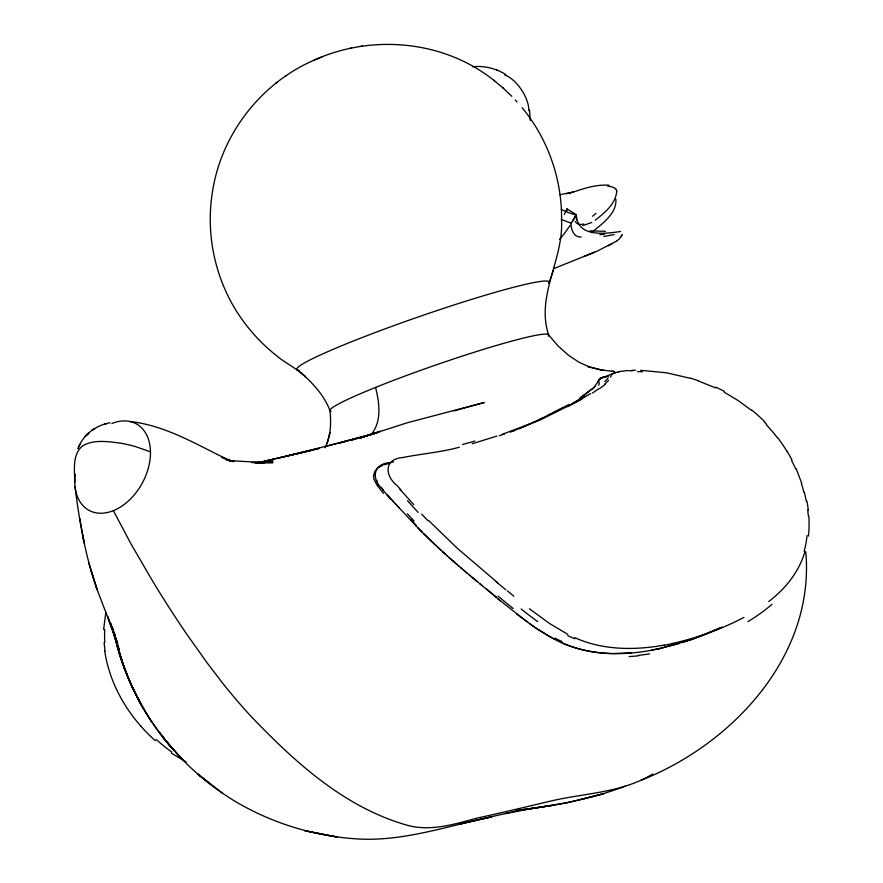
<?xml version="1.0" encoding="UTF-8"?>
<svg xmlns="http://www.w3.org/2000/svg" width="883" height="883" viewBox="0 0 883 883"><rect width="100%" height="100%" fill="white"/><g stroke="black" fill="none" stroke-linecap="round" stroke-linejoin="round"><path stroke-width="1.32" d="M530.253 120.419L529.513 110.077M620.561 231.489C604.866 233.829 577.184 237.571 576.29 214.69L567.041 208.885L567.041 210.629M581.246 236.909C573.983 237.902 571.014 229.414 571.003 223.565L576.29 214.69L576.511 219.911M103.62 629.59L105.85 612.184M324.966 447.758C330.993 436.323 331.235 422.847 329.955 410.253M622.294 234.293L619.678 238.664L616.367 241.258M327.24 443.045L329.966 432.56L329.778 433.255M589.469 367.008L603.685 370.54L587.923 366.633L590.65 367.505L578.906 362.218L568.188 355.021L558.045 345.959L548.575 334.823C535.793 295.827 563.453 259.79 561.555 220.805C562.316 180.022 548.177 139.183 522.151 107.748M621.919 235.529L621.345 236.655M548.884 283.09L553.255 270.882M604.822 377.019L605.727 376.82L603.244 377.438A50.298 8.698 4.6 0 0 600.252 378.608L593.817 387.648L580.595 397.56M598.453 380.385L597.868 382.317M610.65 377.196L611.511 374.789L613.1 373.454M567.041 208.885L564.347 214.414M79.823 444.469L78.013 448.619C82.836 434.822 95.938 425.242 110.066 422.758M576.29 214.69L572.559 221.434M570.142 225.353L565.319 232.262A109.911 101.446 81 0 1 559.502 239.304M371.18 434.568C382.008 421.312 379.447 402.791 375.551 387.427M608.63 380.363L604.778 384.16M595.032 386.412L591.974 389.315M376.798 468.652L378.52 467.206M494.668 80.993C443.575 39.625 369.591 33.598 310.915 61.578C260.055 84.856 222.218 133.94 212.913 189.139C205.54 230.22 213.664 273.752 235.386 309.392C246.081 326.82 259.801 342.328 275.772 355.098C285.187 363.068 296.589 368.244 305.529 376.809L297.118 369.767M459.303 447.239C440.772 452.306 421.566 453.785 402.791 457.526C384.469 458.763 384.403 474.8 396.279 484.966M768.762 601.511C783.177 590.495 795.495 576.257 802.283 559.281A124.889 96.755 44.8 0 0 804.932 551.754M275.915 83.168L277.052 82.34M285.452 76.159L286.379 75.485M595.274 220.187C604.513 212.946 615.484 204.05 616.72 191.6M586.5 393.586L579.579 398.2M599.303 388.432L592.383 393.045M94.525 428.63L91.744 430.496L93.234 429.491M591.5 232.626C601.544 224.282 616.93 213.752 615.893 199.304M652.68 774.016C621.842 792.978 584.546 793 550.252 801.168C525.617 807.029 500.992 812.912 476.257 818.309C453.145 824.556 429.259 832.073 405.22 824.667C343.344 806.499 294.006 761.367 250.375 715.66A456.081 255.662 68.1 0 1 222.759 683.321L206.887 662.581L186.39 633.641A733.199 411.014 68.1 0 1 171.423 611.124A718.85 402.968 68.1 0 1 152.053 580.142L130.816 543.586L113.377 510.65M616.687 241.059L597.228 251.136L553.663 268.642M591.765 222.428L582.78 225.662M569.171 404.326L552.813 412.957M581.963 399.171L540.286 419.944L502.107 434.37M563.056 407.648L538.376 420.087M608.321 245.761L612.129 243.763M743.939 617.383C721.223 629.347 696.819 638.078 671.764 643.608M549.601 414.569L550.672 414.028M547.427 415.65L548.509 415.109M542.824 417.913L539.281 419.646M537.46 420.518L538.718 419.922M569.513 193.697L570.804 193.079M537.626 420.44L532.008 423.078M722.018 627.151L692.084 639.413L658.784 648.806M721.499 627.405L703.243 635.296L682.173 642.658M535.628 421.39L519.325 428.575M640.892 780.329C732.426 744.303 814.998 655.97 805.793 551.853M531.047 423.509L528.31 424.745M381.434 465.551L384.028 464.469M526.301 425.628L522.714 427.162M572.085 192.505C583.895 188.432 596.367 184.282 609.027 185.242M322.637 56.667L314.028 60.232M521.522 427.67L512.88 431.147M600.308 378.608L616.036 372.284M594.623 252.218L583.95 256.456M513.928 430.738L510.275 432.14M625.208 786.212C590.054 799.557 552.813 806.058 515.628 810.76L551.433 805.495L515.628 810.76M380.418 431.246L358.928 438.31L407.372 422.736L484.447 402.46L453.983 410.904M496.952 436.059L472.25 443.741M361.975 437.339L378.928 431.908L358.785 438.299M358.785 438.31L377.681 432.405L358.509 438.299M358.52 438.31L376.445 432.836L351.666 440.231M679.59 643.453L658.961 648.762M573.199 191.865L566.433 193.708M390.728 462.515C372.218 463.564 371.037 479.546 383.487 490.12M104.669 424.116L106.755 423.531M366.555 435.584L338.862 443.134L370.319 434.568M361.931 436.831L325.043 446.61M346.831 440.959L286.522 456.147L312.306 450.12L256.335 463.2L273.156 459.414L257.284 463.012M388.343 463.111L389.999 462.692M581.787 799.203L603.751 793.685L567.162 802.802L530.694 808.696M523.917 809.281L457.957 824.402L491.423 816.974C446.666 826.102 402.582 841.985 356.202 838.85C315.076 836.146 274.845 823.994 239.006 803.618C176.909 767.68 130.342 706.014 114.547 635.848M301.302 452.637L319.503 448.343L266.258 460.838M277.339 458.266L304.006 452.107M571.113 192.494L559.778 194.713M256.92 463.122L263.3 461.699L255.662 463.056M391.776 462.273L393.608 461.875M505.065 813.64L535.683 807.802M603.244 377.438L608.608 376.313M618.508 371.666L628.365 370.463M350.076 48.3L351.125 48.112M360.937 46.291L362.505 46.004M664.159 645.109C634.435 650.44 602.659 650.296 574.734 637.625M651.356 650.263C618.045 656.566 581.919 654.866 551.875 637.857M255.728 463.134L273.057 461.224L256.026 463.089M255.938 463.111L265.021 462.14L256.743 462.56L272.957 462.626L253.3 462.537M472.615 66.755C484.182 65.441 496.047 68.499 505.915 74.58M631.632 652.868L612.614 653.597M631.864 370.308L635.517 370.242M251.953 462.537L264.856 462.648L229.437 460.617M611.235 653.563C594.314 653.177 577.427 649.656 561.941 642.78M640.661 370.297L666.544 372.814L690.517 378.354M589.899 230.916L605.484 231.269M611.919 371.257L614.215 371.467L600.186 369.845L602.018 370.109M229.039 460.694L234.194 461.489L225.419 459.326M129.9 421.489C166.556 425.54 198.222 445.584 230.816 461.069L221.776 457.262L233.267 461.588L225.463 459.381M697.747 380.683L715.683 387.935M496.886 70.088L497.537 70.32M150.474 451.82L135.198 446.489A104.602 74.404 21.3 0 0 119.271 442.968C107.196 441.522 93.521 439.337 82.538 445.915C72.064 454.657 74.613 470.253 74.768 482.339M567.813 634.347L549.712 623.619L529.436 608.806M555.021 639.502L538.31 629.7M186.181 761.919L171.302 753.133M724.27 392.24L738.144 400.54L751.643 410.474M551.124 637.449L549.634 636.632M548.884 636.213L534.69 627.272L516.643 613.961M537.537 629.193L529.679 623.751M528.078 622.603L499.977 600.473M222.251 793.011L197.439 773.817L210.894 784.402M502.714 87.704L511.809 96.28M497.714 582.78L457.504 548.464L428.564 520.473M479.844 583.729L496.058 597.206M493.785 80.276L503.63 88.443M477.284 581.599L472.107 577.294M481.997 585.517L466.875 572.901M513.818 596.191L507.471 590.893M498.928 599.601L500.396 600.826M495.738 596.941L498.674 599.391M497.869 598.718L499.535 600.109M468.928 574.623L470.584 576.014M467.262 573.222L458.851 566.069M463.906 570.385L465.584 571.809M460.54 567.515L462.217 568.961M459.37 566.522L447.162 555.837M457.151 564.612L448.917 557.405M447.284 555.948L430.661 540.539M155.242 740.705L149.382 735.197A252.715 207.726 -51.4 0 1 141.137 726.477M445.65 554.48L442.372 551.511M440.727 550.01L437.449 546.974M435.827 545.451L423.542 533.553M304.767 376.191C315.297 385.882 324.867 397.074 329.977 410.628M422.107 532.129L415.772 525.639M417.78 527.725L423.939 533.95A128.565 30.177 45 0 0 430.716 540.451M764.314 421.975L766.676 424.403M416.434 526.323L396.577 505.043M413.719 504.623L400.021 489.414M395.474 503.829L399.193 507.902M394.304 502.548L395.827 504.215M394.392 502.637L387.218 494.579M515.297 100.011L517.019 101.92M392.251 500.275L393.31 501.456M141.125 726.488C122.406 705.318 108.874 679.082 104.724 650.981M381.257 487.295L381.953 488.189M114.095 632.405C119.889 658.861 129.602 684.325 142.98 707.89C129.779 684.281 119.669 659.005 114.117 632.482C123.079 674.744 142.925 714.535 171.092 747.283L159.9 732.758M615.572 188.443L616.356 189.922M151.898 722.393C134.216 694.976 120.828 664.645 114.161 632.636M787.117 451.224L791.963 459.877M376.776 480.617L377.218 481.39M796.168 468.674L801.775 483.387M91.092 570.517L97.064 589.458L117.715 643.31L107.538 616.433L118.918 648.873L110.331 622.548L121.843 660.506L112.395 627.338M88.775 562.879L97.064 589.458C85.397 556.235 79.315 521.378 75.022 486.522M112.273 627.107L114.227 634.623M804.369 492.339L806.367 501.246M79.801 518.332L84.15 543.012L82.87 535.683M807.746 510.175L808.32 516.036M111.865 423.509A49.282 33.697 -61.3 0 1 150.452 454.513A49.282 33.697 -61.3 0 1 108.764 512.184A49.282 33.697 -61.3 0 1 75.265 474.149M571.091 223.035A101.468 85.088 75.8 0 1 561.202 219.271M576.257 214.988A93.311 76.964 77.1 0 1 561.334 209.426M583.718 223.995A63.554 18.135 -55.2 0 1 575.341 221.456M595.97 213.355A153.51 53.101 -73.2 0 1 592.537 216.236M616.378 189.911A56.755 18.786 -24.9 0 1 616.798 191.567M607.758 186.225A51.28 16.954 -28 0 1 615.274 188.62M599.844 234.723A65.044 13.333 -23.7 0 1 604.579 234.392M603.917 236.523A57.914 2.704 -13.9 0 1 614.104 234.602M331.081 411.312A115.695 8.477 -19.1 0 1 436.379 364.811A115.695 8.477 -19.1 0 1 548.188 336.103M299.127 370.297A133.532 9.779 -19.1 0 1 416.544 317.56A133.532 9.779 -19.1 0 1 548.674 283.366M504.8 75.055A25.011 11.468 56.6 0 1 528.785 110.629M384.701 464.723A86.346 27.351 10.8 0 1 389.061 463.432M378.939 467.372A67.748 23.289 14.3 0 1 381.975 465.771M375.043 471.478A54.227 19.426 17.9 0 1 377.129 468.785M373.829 475.937A50.066 18.035 20.9 0 1 375.198 471.544M374.315 479.723A50.75 17.417 27.3 0 1 373.487 475.65M377.659 485.738A55.353 15.53 35.6 0 1 374.304 479.833M383.542 493.398A64.051 12.781 41.3 0 1 377.24 485.264M390.838 499.469A72.428 9.901 44 0 1 386.754 494.822M638.475 655.815A322.008 146.545 -41 0 1 629.138 656.555M649.579 653.861A265.319 111.357 -37.4 0 1 638.409 655.341M658.861 648.696A232.682 89.073 -34.3 0 1 652.239 650.009M600.098 378.321A50.199 8.996 5.4 0 1 603.806 376.842M598.972 379.8A56.225 9.581 4 0 1 600.992 378.443M598.619 380.098A63.951 10.916 4 0 1 598.851 379.789M598.63 380.407A58.035 9.978 4.8 0 1 598.851 380.12M584.723 396.423A133.234 19.128 -20 0 1 567.637 406.666M386.39 494.116A66.335 11.391 42.6 0 1 382.637 489.601M414.116 521.08A102.031 6.137 46.4 0 1 407.295 513.774M416.445 525.473A106.865 15.839 45.3 0 1 410.661 519.392M486.434 588.928A252.715 11.854 38.2 0 1 496.279 597.129M513.155 608.519A214.282 34.393 45.9 0 1 498.012 596.08M562.018 641.61A325.849 180.651 83.5 0 1 555.142 638.21M659.06 648.63A232.693 89.658 -34.4 0 1 651.455 650.142M598.917 381.997A133.984 20.475 -18.4 0 1 598.707 385.275M591.202 389.535A146.324 22.395 -19.1 0 1 585.561 393.829M582.096 397.516A130.452 18.267 -20.3 0 1 571.919 403.663M474.8 441.059A113.19 22.384 -21.2 0 1 462.571 444.48M504.568 433.972A104.249 7.539 -16 0 1 499.248 435.738M590.606 393.531A130.452 17.472 -20.8 0 1 580.043 399.635M605.517 383.95A146.324 22.693 -18.9 0 1 600.219 388.189M608.144 378.034A134.547 19.68 -20.5 0 1 604.723 381.577M613.553 373.509A50.596 8.72 4.5 0 1 619.281 371.809M629.226 370.86A73.543 18.19 10.6 0 1 632.703 370.728M637.394 371.622A96.291 30.386 14.3 0 1 642.438 371.743M690.572 378.2A225.684 205.629 -63.1 0 1 697.791 380.562M715.837 387.14A177.064 139.348 58.9 0 1 724.479 391.423M751.83 410.087A113.83 75.949 50.3 0 1 764.59 421.632M766.334 424.789A104.062 70.276 50.4 0 1 777.239 437.571M777.481 437.416A108.477 74.492 50.4 0 1 786.919 451.301M791.378 460.054A125.143 89.47 49.6 0 1 795.583 468.785M801.334 483.442A153.686 125.243 41.8 0 1 803.938 492.361M806.952 501.29A139.216 108.664 46.3 0 1 808.309 510.242M808.817 516.136A126.203 95.662 49.2 0 1 808.431 536.069M807.029 535.551A121.766 92.527 48.6 0 1 804.17 551.345M771.985 604.325A266.379 200.64 29.9 0 1 747.835 621.654M671.665 643.74A232.693 89.812 -34.5 0 1 664.06 645.23M574.656 638.751A325.849 182.053 84.6 0 1 567.703 635.594M537.648 621.599A214.282 40.254 47.2 0 1 521.136 608.994M496.202 581.787A252.715 11.501 38.3 0 1 505.849 589.8M427.88 520.639A106.865 17.031 45.2 0 1 421.677 514.094M418.167 512.383A102.031 9.989 45.8 0 1 407.516 500.738M400.849 489.877A66.335 10.85 43 0 1 397.14 485.484M171.843 752.051A214.282 167.627 -77.8 0 1 156.103 739.336M105.055 650.859A106.865 83.929 -73.7 0 1 104.161 642.526M104.834 642.383A102.031 83.554 -70.9 0 1 104.691 629.502M87.958 433.652L85.342 436.29L87.958 433.652M87.825 433.818L86.523 435.054L89.183 432.527L87.825 433.818M337.405 837.073L304.867 830.737L337.405 837.073M183.024 760.384L163.002 737.526L183.024 760.384"/></g></svg>
